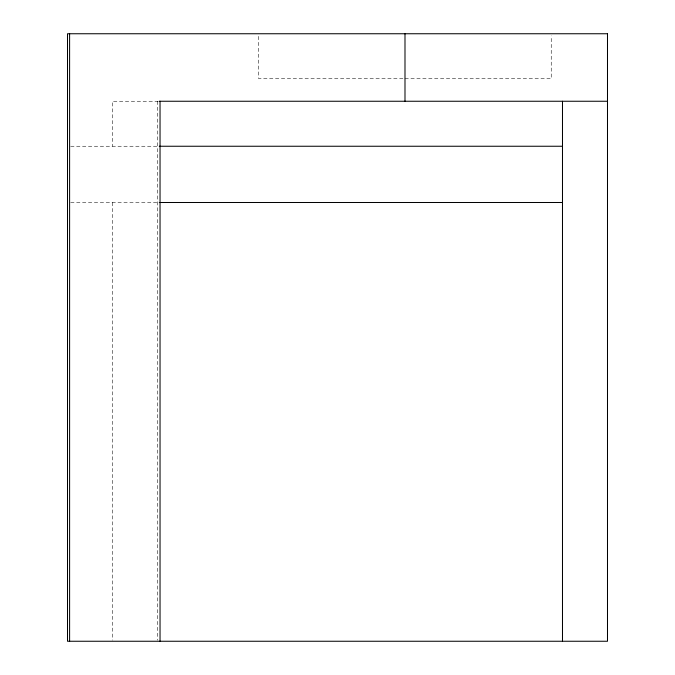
<?xml version="1.0" encoding="UTF-8"?>
<svg xmlns="http://www.w3.org/2000/svg" width="675" height="675" viewBox="0 0 675 675"><rect width="100%" height="100%" fill="white"/><g stroke="black" fill="none" stroke-linecap="round" stroke-linejoin="round"><path stroke-width="0.51" stroke-dasharray="3.38 2.53" d="M402.95 78.747L258.736 78.747L258.736 35.842M404.992 78.747L551.239 78.747L551.239 35.842M158.287 101.25L112.523 101.25L112.539 146.247M70.681 146.247L158.279 146.247M70.681 202.5L158.279 202.5M157.486 101.25L157.486 640.195M112.523 202.5L112.539 640.195"/><path stroke-width="1.01" d="M159.283 101.25L607.492 101.25M159.258 146.247L562.486 146.247M159.258 202.5L562.486 202.5M562.486 101.25L562.486 641.25M404.992 33.75L404.992 101.25M160.043 101.25L160.043 641.25M69.601 33.75L69.601 641.25M607.492 33.75L67.508 33.75L67.508 641.25L607.492 641.25L607.492 33.75"/></g></svg>
